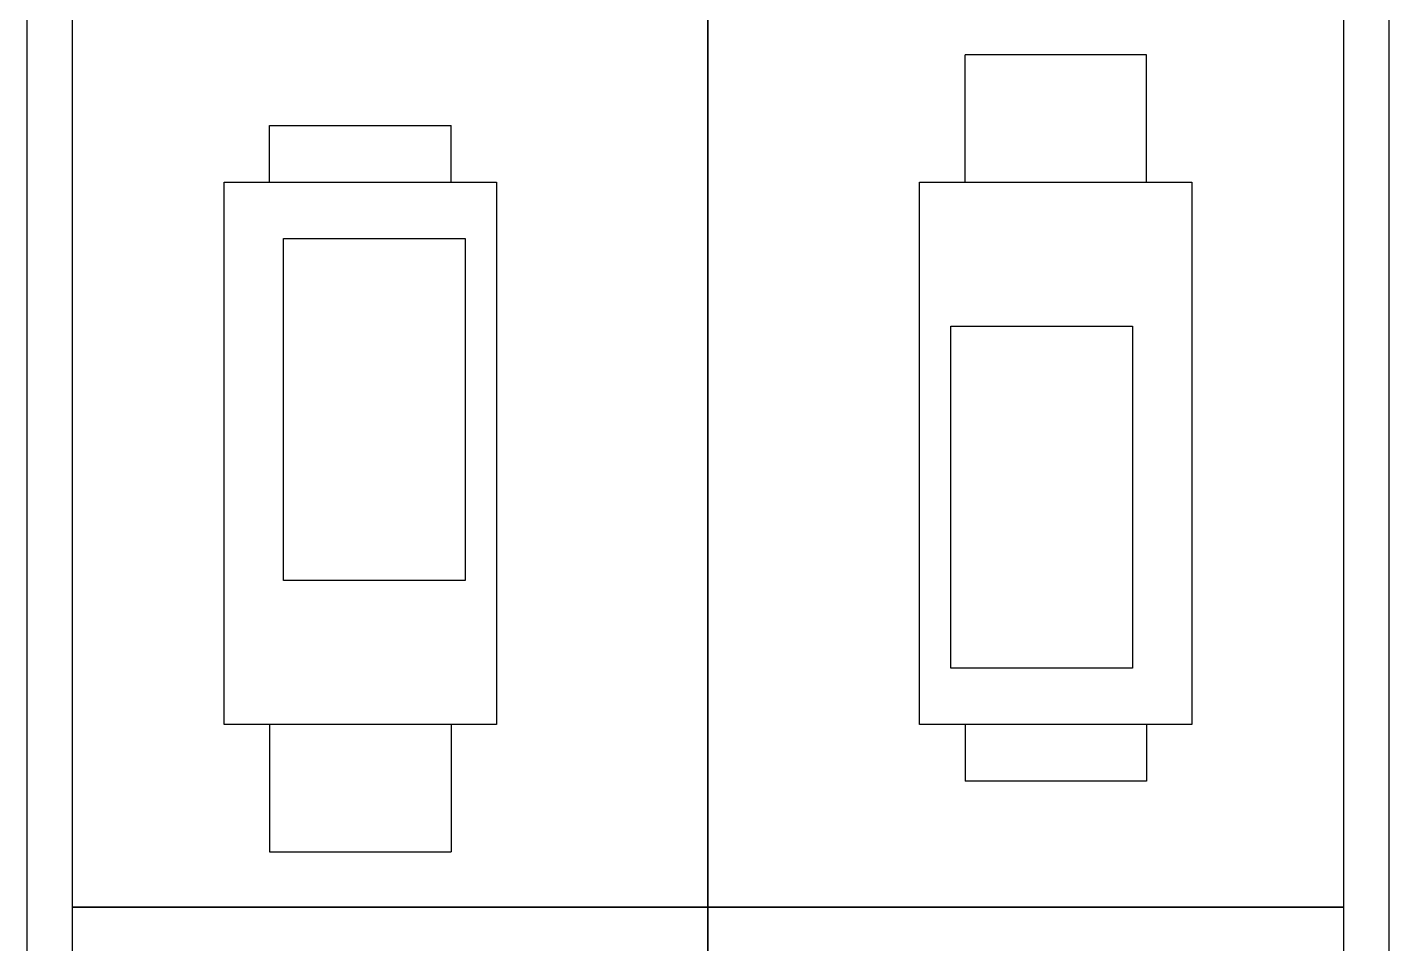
# Model space of a CAD drawing. Extents: x 2217 to 2324, y 363 to 419.
# Drawn here: x 2245.171 to 2246.671, y 404.734 to 405.744 of the extents above; entities that cross this region are included whole.
import ezdxf

# ---------------------------------------------------------------- set-up
doc = ezdxf.new("R2010")
doc.units = 0
doc.header["$LTSCALE"] = 12
doc.header["$MEASUREMENT"] = 0
doc.layers.add('MUEBLES', color=2, linetype='CONTINUOUS')

msp = doc.modelspace()

# ---------------------------------------------------------------- linework, layer by layer
at = {"layer": 'MUEBLES'}
for p, q in [((2246.2046, 405.573), (2246.2046, 405.7131)), ((2246.4046, 405.7131), (2246.2046, 405.7131)), ((2246.2046, 405.573), (2246.2046, 405.7131)), ((2246.4046, 405.7131), (2246.2046, 405.7131)), ((2246.2046, 405.573), (2246.2046, 405.7131)), ((2246.4046, 405.7131), (2246.2046, 405.7131)), ((2246.2046, 405.573), (2246.2046, 405.7131)), ((2246.4046, 405.7131), (2246.2046, 405.7131)), ((2246.2046, 405.573), (2246.2046, 405.7131)), ((2246.4046, 405.7131), (2246.2046, 405.7131)), ((2246.2046, 405.573), (2246.2046, 405.7131)), ((2246.4046, 405.7131), (2246.2046, 405.7131)), ((2246.2046, 405.573), (2246.2046, 405.7131)), ((2246.4046, 405.7131), (2246.2046, 405.7131)), ((2246.2046, 405.573), (2246.2046, 405.7131)), ((2246.4046, 405.7131), (2246.2046, 405.7131)), ((2246.2046, 405.573), (2246.2046, 405.7131)), ((2246.4046, 405.7131), (2246.2046, 405.7131)), ((2246.2046, 405.573), (2246.2046, 405.7131)), ((2246.4046, 405.7131), (2246.2046, 405.7131)), ((2246.2046, 405.573), (2246.2046, 405.7131)), ((2246.4046, 405.7131), (2246.2046, 405.7131)), ((2246.2046, 405.573), (2246.2046, 405.7131)), ((2246.4046, 405.7131), (2246.2046, 405.7131)), ((2246.2046, 405.573), (2246.2046, 405.7131)), ((2246.4046, 405.7131), (2246.2046, 405.7131)), ((2246.2046, 405.573), (2246.2046, 405.7131)), ((2246.4046, 405.7131), (2246.2046, 405.7131)), ((2246.2046, 405.573), (2246.2046, 405.7131)), ((2246.4046, 405.7131), (2246.2046, 405.7131)), ((2246.2046, 405.573), (2246.2046, 405.7131)), ((2246.4046, 405.7131), (2246.2046, 405.7131)), ((2246.2046, 405.573), (2246.2046, 405.7131)), ((2246.4046, 405.7131), (2246.2046, 405.7131)), ((2246.2046, 405.573), (2246.2046, 405.7131)), ((2246.4046, 405.7131), (2246.2046, 405.7131)), ((2246.2046, 405.573), (2246.2046, 405.7131)), ((2246.4046, 405.7131), (2246.2046, 405.7131)), ((2246.2046, 405.573), (2246.2046, 405.7131)), ((2246.4046, 405.7131), (2246.2046, 405.7131)), ((2246.2046, 405.573), (2246.2046, 405.7131)), ((2246.4046, 405.7131), (2246.2046, 405.7131)), ((2246.2046, 405.573), (2246.2046, 405.7131)), ((2246.4046, 405.7131), (2246.2046, 405.7131)), ((2246.2046, 405.573), (2246.2046, 405.7131)), ((2246.4046, 405.7131), (2246.2046, 405.7131)), ((2246.2046, 405.573), (2246.2046, 405.7131)), ((2246.4046, 405.7131), (2246.2046, 405.7131)), ((2246.2046, 405.573), (2246.2046, 405.7131)), ((2246.4046, 405.7131), (2246.2046, 405.7131)), ((2246.2046, 405.573), (2246.2046, 405.7131)), ((2246.4046, 405.7131), (2246.2046, 405.7131)), ((2246.2046, 405.573), (2246.2046, 405.7131)), ((2246.4046, 405.7131), (2246.2046, 405.7131)), ((2246.2046, 405.573), (2246.2046, 405.7131)), ((2246.4046, 405.7131), (2246.2046, 405.7131)), ((2246.2046, 405.573), (2246.2046, 405.7131)), ((2246.4046, 405.7131), (2246.2046, 405.7131)), ((2246.2046, 405.573), (2246.2046, 405.7131)), ((2246.4046, 405.7131), (2246.2046, 405.7131)), ((2246.2046, 405.573), (2246.2046, 405.7131)), ((2246.4046, 405.7131), (2246.2046, 405.7131)), ((2246.2046, 405.573), (2246.2046, 405.7131)), ((2246.4046, 405.7131), (2246.2046, 405.7131)), ((2246.4046, 405.573), (2246.4046, 405.7131)), ((2246.4046, 405.573), (2246.4046, 405.7131)), ((2246.4046, 405.573), (2246.4046, 405.7131)), ((2246.4046, 405.573), (2246.4046, 405.7131)), ((2246.4046, 405.573), (2246.4046, 405.7131)), ((2246.4046, 405.573), (2246.4046, 405.7131)), ((2246.4046, 405.573), (2246.4046, 405.7131)), ((2246.4046, 405.573), (2246.4046, 405.7131)), ((2246.4046, 405.573), (2246.4046, 405.7131)), ((2246.4046, 405.573), (2246.4046, 405.7131)), ((2246.4046, 405.573), (2246.4046, 405.7131)), ((2246.4046, 405.573), (2246.4046, 405.7131)), ((2246.4046, 405.573), (2246.4046, 405.7131)), ((2246.4046, 405.573), (2246.4046, 405.7131)), ((2246.4046, 405.573), (2246.4046, 405.7131)), ((2246.4046, 405.573), (2246.4046, 405.7131)), ((2246.4046, 405.573), (2246.4046, 405.7131)), ((2246.4046, 405.573), (2246.4046, 405.7131)), ((2246.4046, 405.573), (2246.4046, 405.7131)), ((2246.4046, 405.573), (2246.4046, 405.7131)), ((2246.4046, 405.573), (2246.4046, 405.7131)), ((2246.4046, 405.573), (2246.4046, 405.7131)), ((2246.4046, 405.573), (2246.4046, 405.7131)), ((2246.4046, 405.573), (2246.4046, 405.7131)), ((2246.4046, 405.573), (2246.4046, 405.7131)), ((2246.4046, 405.573), (2246.4046, 405.7131)), ((2246.4046, 405.573), (2246.4046, 405.7131)), ((2246.4046, 405.573), (2246.4046, 405.7131)), ((2246.4046, 405.573), (2246.4046, 405.7131)), ((2246.4046, 405.573), (2246.4046, 405.7131)), ((2246.4046, 405.573), (2246.4046, 405.7131)), ((2246.4046, 405.573), (2246.4046, 405.7131)), ((2245.4383, 405.573), (2245.4383, 405.6352)), ((2245.4383, 405.6352), (2245.6383, 405.6352)), ((2245.4383, 405.573), (2245.4383, 405.6352)), ((2245.4383, 405.6352), (2245.6383, 405.6352)), ((2245.4383, 405.573), (2245.4383, 405.6352)), ((2245.4383, 405.6352), (2245.6383, 405.6352)), ((2245.4383, 405.573), (2245.4383, 405.6352)), ((2245.4383, 405.6352), (2245.6383, 405.6352)), ((2245.4383, 405.573), (2245.4383, 405.6352)), ((2245.4383, 405.6352), (2245.6383, 405.6352)), ((2245.4383, 405.573), (2245.4383, 405.6352)), ((2245.4383, 405.6352), (2245.6383, 405.6352)), ((2245.4383, 405.573), (2245.4383, 405.6352)), ((2245.4383, 405.6352), (2245.6383, 405.6352)), ((2245.4383, 405.573), (2245.4383, 405.6352)), ((2245.4383, 405.6352), (2245.6383, 405.6352)), ((2245.4383, 405.573), (2245.4383, 405.6352)), ((2245.4383, 405.6352), (2245.6383, 405.6352)), ((2245.4383, 405.573), (2245.4383, 405.6352)), ((2245.4383, 405.6352), (2245.6383, 405.6352)), ((2245.4383, 405.573), (2245.4383, 405.6352)), ((2245.4383, 405.6352), (2245.6383, 405.6352)), ((2245.4383, 405.573), (2245.4383, 405.6352)), ((2245.4383, 405.6352), (2245.6383, 405.6352)), ((2245.4383, 405.573), (2245.4383, 405.6352)), ((2245.4383, 405.6352), (2245.6383, 405.6352)), ((2245.4383, 405.573), (2245.4383, 405.6352)), ((2245.4383, 405.6352), (2245.6383, 405.6352)), ((2245.4383, 405.573), (2245.4383, 405.6352)), ((2245.4383, 405.6352), (2245.6383, 405.6352)), ((2245.4383, 405.573), (2245.4383, 405.6352)), ((2245.4383, 405.6352), (2245.6383, 405.6352)), ((2245.4383, 405.573), (2245.4383, 405.6352)), ((2245.4383, 405.6352), (2245.6383, 405.6352)), ((2245.4383, 405.573), (2245.4383, 405.6352)), ((2245.4383, 405.6352), (2245.6383, 405.6352)), ((2245.4383, 405.573), (2245.4383, 405.6352)), ((2245.4383, 405.6352), (2245.6383, 405.6352)), ((2245.4383, 405.573), (2245.4383, 405.6352)), ((2245.4383, 405.6352), (2245.6383, 405.6352)), ((2245.4383, 405.573), (2245.4383, 405.6352)), ((2245.4383, 405.6352), (2245.6383, 405.6352)), ((2245.4383, 405.573), (2245.4383, 405.6352)), ((2245.4383, 405.6352), (2245.6383, 405.6352)), ((2245.4383, 405.573), (2245.4383, 405.6352)), ((2245.4383, 405.6352), (2245.6383, 405.6352)), ((2245.4383, 405.573), (2245.4383, 405.6352)), ((2245.4383, 405.6352), (2245.6383, 405.6352)), ((2245.4383, 405.573), (2245.4383, 405.6352)), ((2245.4383, 405.6352), (2245.6383, 405.6352)), ((2245.4383, 405.573), (2245.4383, 405.6352)), ((2245.4383, 405.6352), (2245.6383, 405.6352)), ((2245.4383, 405.573), (2245.4383, 405.6352)), ((2245.4383, 405.6352), (2245.6383, 405.6352)), ((2245.4383, 405.573), (2245.4383, 405.6352)), ((2245.4383, 405.6352), (2245.6383, 405.6352)), ((2245.4383, 405.573), (2245.4383, 405.6352)), ((2245.4383, 405.6352), (2245.6383, 405.6352)), ((2245.4383, 405.573), (2245.4383, 405.6352)), ((2245.4383, 405.6352), (2245.6383, 405.6352)), ((2245.4383, 405.573), (2245.4383, 405.6352)), ((2245.4383, 405.6352), (2245.6383, 405.6352)), ((2245.4383, 405.573), (2245.4383, 405.6352)), ((2245.4383, 405.6352), (2245.6383, 405.6352)), ((2245.6383, 405.573), (2245.6383, 405.6352)), ((2245.6383, 405.573), (2245.6383, 405.6352)), ((2245.6383, 405.573), (2245.6383, 405.6352)), ((2245.6383, 405.573), (2245.6383, 405.6352)), ((2245.6383, 405.573), (2245.6383, 405.6352)), ((2245.6383, 405.573), (2245.6383, 405.6352)), ((2245.6383, 405.573), (2245.6383, 405.6352)), ((2245.6383, 405.573), (2245.6383, 405.6352)), ((2245.6383, 405.573), (2245.6383, 405.6352)), ((2245.6383, 405.573), (2245.6383, 405.6352)), ((2245.6383, 405.573), (2245.6383, 405.6352)), ((2245.6383, 405.573), (2245.6383, 405.6352)), ((2245.6383, 405.573), (2245.6383, 405.6352)), ((2245.6383, 405.573), (2245.6383, 405.6352)), ((2245.6383, 405.573), (2245.6383, 405.6352)), ((2245.6383, 405.573), (2245.6383, 405.6352)), ((2245.6383, 405.573), (2245.6383, 405.6352)), ((2245.6383, 405.573), (2245.6383, 405.6352)), ((2245.6383, 405.573), (2245.6383, 405.6352)), ((2245.6383, 405.573), (2245.6383, 405.6352)), ((2245.6383, 405.573), (2245.6383, 405.6352)), ((2245.6383, 405.573), (2245.6383, 405.6352)), ((2245.6383, 405.573), (2245.6383, 405.6352)), ((2245.6383, 405.573), (2245.6383, 405.6352)), ((2245.6383, 405.573), (2245.6383, 405.6352)), ((2245.6383, 405.573), (2245.6383, 405.6352)), ((2245.6383, 405.573), (2245.6383, 405.6352)), ((2245.6383, 405.573), (2245.6383, 405.6352)), ((2245.6383, 405.573), (2245.6383, 405.6352)), ((2245.6383, 405.573), (2245.6383, 405.6352)), ((2245.6383, 405.573), (2245.6383, 405.6352)), ((2245.6383, 405.573), (2245.6383, 405.6352)), ((2245.4383, 404.9753), (2245.4383, 404.8352)), ((2245.4383, 404.9753), (2245.4383, 404.8352)), ((2245.4383, 404.9753), (2245.4383, 404.8352)), ((2245.4383, 404.9753), (2245.4383, 404.8352)), ((2245.4383, 404.9753), (2245.4383, 404.8352)), ((2245.4383, 404.9753), (2245.4383, 404.8352)), ((2245.4383, 404.9753), (2245.4383, 404.8352)), ((2245.4383, 404.9753), (2245.4383, 404.8352)), ((2245.4383, 404.9753), (2245.4383, 404.8352)), ((2245.4383, 404.9753), (2245.4383, 404.8352)), ((2245.4383, 404.9753), (2245.4383, 404.8352)), ((2245.4383, 404.9753), (2245.4383, 404.8352)), ((2245.4383, 404.9753), (2245.4383, 404.8352)), ((2245.4383, 404.9753), (2245.4383, 404.8352)), ((2245.4383, 404.9753), (2245.4383, 404.8352)), ((2245.4383, 404.9753), (2245.4383, 404.8352)), ((2245.4383, 404.9753), (2245.4383, 404.8352)), ((2245.4383, 404.9753), (2245.4383, 404.8352)), ((2245.4383, 404.9753), (2245.4383, 404.8352)), ((2245.4383, 404.9753), (2245.4383, 404.8352)), ((2245.4383, 404.9753), (2245.4383, 404.8352)), ((2245.4383, 404.9753), (2245.4383, 404.8352)), ((2245.4383, 404.9753), (2245.4383, 404.8352)), ((2245.4383, 404.9753), (2245.4383, 404.8352)), ((2245.4383, 404.9753), (2245.4383, 404.8352)), ((2245.4383, 404.9753), (2245.4383, 404.8352)), ((2245.4383, 404.9753), (2245.4383, 404.8352)), ((2245.4383, 404.9753), (2245.4383, 404.8352)), ((2245.4383, 404.9753), (2245.4383, 404.8352)), ((2245.4383, 404.9753), (2245.4383, 404.8352)), ((2245.4383, 404.9753), (2245.4383, 404.8352)), ((2245.4383, 404.9753), (2245.4383, 404.8352)), ((2245.6383, 404.9753), (2245.6383, 404.8352)), ((2245.6383, 404.9753), (2245.6383, 404.8352)), ((2245.6383, 404.9753), (2245.6383, 404.8352)), ((2245.6383, 404.9753), (2245.6383, 404.8352)), ((2245.6383, 404.9753), (2245.6383, 404.8352)), ((2245.6383, 404.9753), (2245.6383, 404.8352)), ((2245.6383, 404.9753), (2245.6383, 404.8352)), ((2245.6383, 404.9753), (2245.6383, 404.8352)), ((2245.6383, 404.9753), (2245.6383, 404.8352)), ((2245.6383, 404.9753), (2245.6383, 404.8352)), ((2245.6383, 404.9753), (2245.6383, 404.8352)), ((2245.6383, 404.9753), (2245.6383, 404.8352)), ((2245.6383, 404.9753), (2245.6383, 404.8352)), ((2245.6383, 404.9753), (2245.6383, 404.8352)), ((2245.6383, 404.9753), (2245.6383, 404.8352)), ((2245.6383, 404.9753), (2245.6383, 404.8352)), ((2245.6383, 404.9753), (2245.6383, 404.8352)), ((2245.6383, 404.9753), (2245.6383, 404.8352)), ((2245.6383, 404.9753), (2245.6383, 404.8352)), ((2245.6383, 404.9753), (2245.6383, 404.8352)), ((2245.6383, 404.9753), (2245.6383, 404.8352)), ((2245.6383, 404.9753), (2245.6383, 404.8352)), ((2245.6383, 404.9753), (2245.6383, 404.8352)), ((2245.6383, 404.9753), (2245.6383, 404.8352)), ((2245.6383, 404.9753), (2245.6383, 404.8352)), ((2245.6383, 404.9753), (2245.6383, 404.8352)), ((2245.6383, 404.9753), (2245.6383, 404.8352)), ((2245.6383, 404.9753), (2245.6383, 404.8352)), ((2245.6383, 404.9753), (2245.6383, 404.8352)), ((2245.6383, 404.9753), (2245.6383, 404.8352)), ((2245.6383, 404.9753), (2245.6383, 404.8352)), ((2245.6383, 404.9753), (2245.6383, 404.8352)), ((2246.2046, 404.9753), (2246.2046, 404.9131)), ((2246.2046, 404.9753), (2246.2046, 404.9131)), ((2246.2046, 404.9753), (2246.2046, 404.9131)), ((2246.2046, 404.9753), (2246.2046, 404.9131)), ((2246.2046, 404.9753), (2246.2046, 404.9131)), ((2246.2046, 404.9753), (2246.2046, 404.9131)), ((2246.2046, 404.9753), (2246.2046, 404.9131)), ((2246.2046, 404.9753), (2246.2046, 404.9131)), ((2246.2046, 404.9753), (2246.2046, 404.9131)), ((2246.2046, 404.9753), (2246.2046, 404.9131)), ((2246.2046, 404.9753), (2246.2046, 404.9131)), ((2246.2046, 404.9753), (2246.2046, 404.9131)), ((2246.2046, 404.9753), (2246.2046, 404.9131)), ((2246.2046, 404.9753), (2246.2046, 404.9131)), ((2246.2046, 404.9753), (2246.2046, 404.9131)), ((2246.2046, 404.9753), (2246.2046, 404.9131)), ((2246.2046, 404.9753), (2246.2046, 404.9131)), ((2246.2046, 404.9753), (2246.2046, 404.9131)), ((2246.2046, 404.9753), (2246.2046, 404.9131)), ((2246.2046, 404.9753), (2246.2046, 404.9131)), ((2246.2046, 404.9753), (2246.2046, 404.9131)), ((2246.2046, 404.9753), (2246.2046, 404.9131)), ((2246.2046, 404.9753), (2246.2046, 404.9131)), ((2246.2046, 404.9753), (2246.2046, 404.9131)), ((2246.2046, 404.9753), (2246.2046, 404.9131)), ((2246.2046, 404.9753), (2246.2046, 404.9131)), ((2246.2046, 404.9753), (2246.2046, 404.9131)), ((2246.2046, 404.9753), (2246.2046, 404.9131)), ((2246.2046, 404.9753), (2246.2046, 404.9131)), ((2246.2046, 404.9753), (2246.2046, 404.9131)), ((2246.2046, 404.9753), (2246.2046, 404.9131)), ((2246.2046, 404.9753), (2246.2046, 404.9131)), ((2246.4046, 404.9753), (2246.4046, 404.9131)), ((2246.4046, 404.9753), (2246.4046, 404.9131)), ((2246.4046, 404.9753), (2246.4046, 404.9131)), ((2246.4046, 404.9753), (2246.4046, 404.9131)), ((2246.4046, 404.9753), (2246.4046, 404.9131)), ((2246.4046, 404.9753), (2246.4046, 404.9131)), ((2246.4046, 404.9753), (2246.4046, 404.9131)), ((2246.4046, 404.9753), (2246.4046, 404.9131)), ((2246.4046, 404.9753), (2246.4046, 404.9131)), ((2246.4046, 404.9753), (2246.4046, 404.9131)), ((2246.4046, 404.9753), (2246.4046, 404.9131)), ((2246.4046, 404.9753), (2246.4046, 404.9131)), ((2246.4046, 404.9753), (2246.4046, 404.9131)), ((2246.4046, 404.9753), (2246.4046, 404.9131)), ((2246.4046, 404.9753), (2246.4046, 404.9131)), ((2246.4046, 404.9753), (2246.4046, 404.9131)), ((2246.4046, 404.9753), (2246.4046, 404.9131)), ((2246.4046, 404.9753), (2246.4046, 404.9131)), ((2246.4046, 404.9753), (2246.4046, 404.9131)), ((2246.4046, 404.9753), (2246.4046, 404.9131)), ((2246.4046, 404.9753), (2246.4046, 404.9131)), ((2246.4046, 404.9753), (2246.4046, 404.9131)), ((2246.4046, 404.9753), (2246.4046, 404.9131)), ((2246.4046, 404.9753), (2246.4046, 404.9131)), ((2246.4046, 404.9753), (2246.4046, 404.9131)), ((2246.4046, 404.9753), (2246.4046, 404.9131)), ((2246.4046, 404.9753), (2246.4046, 404.9131)), ((2246.4046, 404.9753), (2246.4046, 404.9131)), ((2246.4046, 404.9753), (2246.4046, 404.9131)), ((2246.4046, 404.9753), (2246.4046, 404.9131)), ((2246.4046, 404.9753), (2246.4046, 404.9131)), ((2246.4046, 404.9753), (2246.4046, 404.9131)), ((2246.4046, 404.9131), (2246.2046, 404.9131)), ((2246.4046, 404.9131), (2246.2046, 404.9131)), ((2246.4046, 404.9131), (2246.2046, 404.9131)), ((2246.4046, 404.9131), (2246.2046, 404.9131)), ((2246.4046, 404.9131), (2246.2046, 404.9131)), ((2246.4046, 404.9131), (2246.2046, 404.9131)), ((2246.4046, 404.9131), (2246.2046, 404.9131)), ((2246.4046, 404.9131), (2246.2046, 404.9131)), ((2246.4046, 404.9131), (2246.2046, 404.9131)), ((2246.4046, 404.9131), (2246.2046, 404.9131)), ((2246.4046, 404.9131), (2246.2046, 404.9131)), ((2246.4046, 404.9131), (2246.2046, 404.9131)), ((2246.4046, 404.9131), (2246.2046, 404.9131)), ((2246.4046, 404.9131), (2246.2046, 404.9131)), ((2246.4046, 404.9131), (2246.2046, 404.9131)), ((2246.4046, 404.9131), (2246.2046, 404.9131)), ((2246.4046, 404.9131), (2246.2046, 404.9131)), ((2246.4046, 404.9131), (2246.2046, 404.9131)), ((2246.4046, 404.9131), (2246.2046, 404.9131)), ((2246.4046, 404.9131), (2246.2046, 404.9131)), ((2246.4046, 404.9131), (2246.2046, 404.9131)), ((2246.4046, 404.9131), (2246.2046, 404.9131)), ((2246.4046, 404.9131), (2246.2046, 404.9131)), ((2246.4046, 404.9131), (2246.2046, 404.9131)), ((2246.4046, 404.9131), (2246.2046, 404.9131)), ((2246.4046, 404.9131), (2246.2046, 404.9131)), ((2246.4046, 404.9131), (2246.2046, 404.9131)), ((2246.4046, 404.9131), (2246.2046, 404.9131)), ((2246.4046, 404.9131), (2246.2046, 404.9131)), ((2246.4046, 404.9131), (2246.2046, 404.9131)), ((2246.4046, 404.9131), (2246.2046, 404.9131)), ((2246.4046, 404.9131), (2246.2046, 404.9131)), ((2245.4383, 404.8352), (2245.6383, 404.8352)), ((2245.4383, 404.8352), (2245.6383, 404.8352)), ((2245.4383, 404.8352), (2245.6383, 404.8352)), ((2245.4383, 404.8352), (2245.6383, 404.8352)), ((2245.4383, 404.8352), (2245.6383, 404.8352)), ((2245.4383, 404.8352), (2245.6383, 404.8352)), ((2245.4383, 404.8352), (2245.6383, 404.8352)), ((2245.4383, 404.8352), (2245.6383, 404.8352)), ((2245.4383, 404.8352), (2245.6383, 404.8352)), ((2245.4383, 404.8352), (2245.6383, 404.8352)), ((2245.4383, 404.8352), (2245.6383, 404.8352)), ((2245.4383, 404.8352), (2245.6383, 404.8352)), ((2245.4383, 404.8352), (2245.6383, 404.8352)), ((2245.4383, 404.8352), (2245.6383, 404.8352)), ((2245.4383, 404.8352), (2245.6383, 404.8352)), ((2245.4383, 404.8352), (2245.6383, 404.8352)), ((2245.4383, 404.8352), (2245.6383, 404.8352)), ((2245.4383, 404.8352), (2245.6383, 404.8352)), ((2245.4383, 404.8352), (2245.6383, 404.8352)), ((2245.4383, 404.8352), (2245.6383, 404.8352)), ((2245.4383, 404.8352), (2245.6383, 404.8352)), ((2245.4383, 404.8352), (2245.6383, 404.8352)), ((2245.4383, 404.8352), (2245.6383, 404.8352)), ((2245.4383, 404.8352), (2245.6383, 404.8352)), ((2245.4383, 404.8352), (2245.6383, 404.8352)), ((2245.4383, 404.8352), (2245.6383, 404.8352)), ((2245.4383, 404.8352), (2245.6383, 404.8352)), ((2245.4383, 404.8352), (2245.6383, 404.8352)), ((2245.4383, 404.8352), (2245.6383, 404.8352)), ((2245.4383, 404.8352), (2245.6383, 404.8352)), ((2245.4383, 404.8352), (2245.6383, 404.8352)), ((2245.4383, 404.8352), (2245.6383, 404.8352))]:
    msp.add_line(p, q, dxfattribs=at)
at = {"layer": 'MUEBLES', "color": 8}
msp.add_lwpolyline([(2245.1714, 408.8241), (2246.6714, 408.8241), (2246.6714, 403.7241), (2245.1714, 403.7241)], close=True, dxfattribs=at)
at = {"layer": 'MUEBLES'}
for points in [[(2245.9214, 404.7741), (2245.2214, 404.7741), (2245.2214, 405.7741), (2245.9214, 405.7741)], [(2246.6214, 404.7741), (2245.9214, 404.7741), (2245.9214, 405.7741), (2246.6214, 405.7741)], [(2245.6883, 405.573), (2245.6883, 404.9753), (2245.3883, 404.9753), (2245.3883, 405.573)], [(2245.6883, 405.573), (2245.6883, 404.9753), (2245.3883, 404.9753), (2245.3883, 405.573)], [(2245.6883, 405.573), (2245.6883, 404.9753), (2245.3883, 404.9753), (2245.3883, 405.573)], [(2245.6883, 405.573), (2245.6883, 404.9753), (2245.3883, 404.9753), (2245.3883, 405.573)], [(2245.6883, 405.573), (2245.6883, 404.9753), (2245.3883, 404.9753), (2245.3883, 405.573)], [(2245.6883, 405.573), (2245.6883, 404.9753), (2245.3883, 404.9753), (2245.3883, 405.573)], [(2245.6883, 405.573), (2245.6883, 404.9753), (2245.3883, 404.9753), (2245.3883, 405.573)], [(2245.6883, 405.573), (2245.6883, 404.9753), (2245.3883, 404.9753), (2245.3883, 405.573)], [(2245.6883, 405.573), (2245.6883, 404.9753), (2245.3883, 404.9753), (2245.3883, 405.573)], [(2245.6883, 405.573), (2245.6883, 404.9753), (2245.3883, 404.9753), (2245.3883, 405.573)], [(2245.6883, 405.573), (2245.6883, 404.9753), (2245.3883, 404.9753), (2245.3883, 405.573)], [(2245.6883, 405.573), (2245.6883, 404.9753), (2245.3883, 404.9753), (2245.3883, 405.573)], [(2245.6883, 405.573), (2245.6883, 404.9753), (2245.3883, 404.9753), (2245.3883, 405.573)], [(2245.6883, 405.573), (2245.6883, 404.9753), (2245.3883, 404.9753), (2245.3883, 405.573)], [(2245.6883, 405.573), (2245.6883, 404.9753), (2245.3883, 404.9753), (2245.3883, 405.573)], [(2245.6883, 405.573), (2245.6883, 404.9753), (2245.3883, 404.9753), (2245.3883, 405.573)], [(2245.6883, 405.573), (2245.6883, 404.9753), (2245.3883, 404.9753), (2245.3883, 405.573)], [(2245.6883, 405.573), (2245.6883, 404.9753), (2245.3883, 404.9753), (2245.3883, 405.573)], [(2245.6883, 405.573), (2245.6883, 404.9753), (2245.3883, 404.9753), (2245.3883, 405.573)], [(2245.6883, 405.573), (2245.6883, 404.9753), (2245.3883, 404.9753), (2245.3883, 405.573)], [(2245.6883, 405.573), (2245.6883, 404.9753), (2245.3883, 404.9753), (2245.3883, 405.573)], [(2245.6883, 405.573), (2245.6883, 404.9753), (2245.3883, 404.9753), (2245.3883, 405.573)], [(2245.6883, 405.573), (2245.6883, 404.9753), (2245.3883, 404.9753), (2245.3883, 405.573)], [(2245.6883, 405.573), (2245.6883, 404.9753), (2245.3883, 404.9753), (2245.3883, 405.573)], [(2245.6883, 405.573), (2245.6883, 404.9753), (2245.3883, 404.9753), (2245.3883, 405.573)], [(2245.6883, 405.573), (2245.6883, 404.9753), (2245.3883, 404.9753), (2245.3883, 405.573)], [(2245.6883, 405.573), (2245.6883, 404.9753), (2245.3883, 404.9753), (2245.3883, 405.573)], [(2245.6883, 405.573), (2245.6883, 404.9753), (2245.3883, 404.9753), (2245.3883, 405.573)], [(2245.6883, 405.573), (2245.6883, 404.9753), (2245.3883, 404.9753), (2245.3883, 405.573)], [(2245.6883, 405.573), (2245.6883, 404.9753), (2245.3883, 404.9753), (2245.3883, 405.573)], [(2245.6883, 405.573), (2245.6883, 404.9753), (2245.3883, 404.9753), (2245.3883, 405.573)], [(2245.6883, 405.573), (2245.6883, 404.9753), (2245.3883, 404.9753), (2245.3883, 405.573)], [(2246.1546, 404.9753), (2246.1546, 405.573), (2246.4546, 405.573), (2246.4546, 404.9753)], [(2246.1546, 404.9753), (2246.1546, 405.573), (2246.4546, 405.573), (2246.4546, 404.9753)], [(2246.1546, 404.9753), (2246.1546, 405.573), (2246.4546, 405.573), (2246.4546, 404.9753)], [(2246.1546, 404.9753), (2246.1546, 405.573), (2246.4546, 405.573), (2246.4546, 404.9753)], [(2246.1546, 404.9753), (2246.1546, 405.573), (2246.4546, 405.573), (2246.4546, 404.9753)], [(2246.1546, 404.9753), (2246.1546, 405.573), (2246.4546, 405.573), (2246.4546, 404.9753)], [(2246.1546, 404.9753), (2246.1546, 405.573), (2246.4546, 405.573), (2246.4546, 404.9753)], [(2246.1546, 404.9753), (2246.1546, 405.573), (2246.4546, 405.573), (2246.4546, 404.9753)], [(2246.1546, 404.9753), (2246.1546, 405.573), (2246.4546, 405.573), (2246.4546, 404.9753)], [(2246.1546, 404.9753), (2246.1546, 405.573), (2246.4546, 405.573), (2246.4546, 404.9753)], [(2246.1546, 404.9753), (2246.1546, 405.573), (2246.4546, 405.573), (2246.4546, 404.9753)], [(2246.1546, 404.9753), (2246.1546, 405.573), (2246.4546, 405.573), (2246.4546, 404.9753)], [(2246.1546, 404.9753), (2246.1546, 405.573), (2246.4546, 405.573), (2246.4546, 404.9753)], [(2246.1546, 404.9753), (2246.1546, 405.573), (2246.4546, 405.573), (2246.4546, 404.9753)], [(2246.1546, 404.9753), (2246.1546, 405.573), (2246.4546, 405.573), (2246.4546, 404.9753)], [(2246.1546, 404.9753), (2246.1546, 405.573), (2246.4546, 405.573), (2246.4546, 404.9753)], [(2246.1546, 404.9753), (2246.1546, 405.573), (2246.4546, 405.573), (2246.4546, 404.9753)], [(2246.1546, 404.9753), (2246.1546, 405.573), (2246.4546, 405.573), (2246.4546, 404.9753)], [(2246.1546, 404.9753), (2246.1546, 405.573), (2246.4546, 405.573), (2246.4546, 404.9753)], [(2246.1546, 404.9753), (2246.1546, 405.573), (2246.4546, 405.573), (2246.4546, 404.9753)], [(2246.1546, 404.9753), (2246.1546, 405.573), (2246.4546, 405.573), (2246.4546, 404.9753)], [(2246.1546, 404.9753), (2246.1546, 405.573), (2246.4546, 405.573), (2246.4546, 404.9753)], [(2246.1546, 404.9753), (2246.1546, 405.573), (2246.4546, 405.573), (2246.4546, 404.9753)], [(2246.1546, 404.9753), (2246.1546, 405.573), (2246.4546, 405.573), (2246.4546, 404.9753)], [(2246.1546, 404.9753), (2246.1546, 405.573), (2246.4546, 405.573), (2246.4546, 404.9753)], [(2246.1546, 404.9753), (2246.1546, 405.573), (2246.4546, 405.573), (2246.4546, 404.9753)], [(2246.1546, 404.9753), (2246.1546, 405.573), (2246.4546, 405.573), (2246.4546, 404.9753)], [(2246.1546, 404.9753), (2246.1546, 405.573), (2246.4546, 405.573), (2246.4546, 404.9753)], [(2246.1546, 404.9753), (2246.1546, 405.573), (2246.4546, 405.573), (2246.4546, 404.9753)], [(2246.1546, 404.9753), (2246.1546, 405.573), (2246.4546, 405.573), (2246.4546, 404.9753)], [(2246.1546, 404.9753), (2246.1546, 405.573), (2246.4546, 405.573), (2246.4546, 404.9753)], [(2246.1546, 404.9753), (2246.1546, 405.573), (2246.4546, 405.573), (2246.4546, 404.9753)], [(2245.6538, 405.5108), (2245.6538, 405.1341), (2245.4538, 405.1341), (2245.4538, 405.5108)], [(2245.6538, 405.5108), (2245.6538, 405.1341), (2245.4538, 405.1341), (2245.4538, 405.5108)], [(2245.6538, 405.5108), (2245.6538, 405.1341), (2245.4538, 405.1341), (2245.4538, 405.5108)], [(2245.6538, 405.5108), (2245.6538, 405.1341), (2245.4538, 405.1341), (2245.4538, 405.5108)], [(2245.6538, 405.5108), (2245.6538, 405.1341), (2245.4538, 405.1341), (2245.4538, 405.5108)], [(2245.6538, 405.5108), (2245.6538, 405.1341), (2245.4538, 405.1341), (2245.4538, 405.5108)], [(2245.6538, 405.5108), (2245.6538, 405.1341), (2245.4538, 405.1341), (2245.4538, 405.5108)], [(2245.6538, 405.5108), (2245.6538, 405.1341), (2245.4538, 405.1341), (2245.4538, 405.5108)], [(2245.6538, 405.5108), (2245.6538, 405.1341), (2245.4538, 405.1341), (2245.4538, 405.5108)], [(2245.6538, 405.5108), (2245.6538, 405.1341), (2245.4538, 405.1341), (2245.4538, 405.5108)], [(2245.6538, 405.5108), (2245.6538, 405.1341), (2245.4538, 405.1341), (2245.4538, 405.5108)], [(2245.6538, 405.5108), (2245.6538, 405.1341), (2245.4538, 405.1341), (2245.4538, 405.5108)], [(2245.6538, 405.5108), (2245.6538, 405.1341), (2245.4538, 405.1341), (2245.4538, 405.5108)], [(2245.6538, 405.5108), (2245.6538, 405.1341), (2245.4538, 405.1341), (2245.4538, 405.5108)], [(2245.6538, 405.5108), (2245.6538, 405.1341), (2245.4538, 405.1341), (2245.4538, 405.5108)], [(2245.6538, 405.5108), (2245.6538, 405.1341), (2245.4538, 405.1341), (2245.4538, 405.5108)], [(2245.6538, 405.5108), (2245.6538, 405.1341), (2245.4538, 405.1341), (2245.4538, 405.5108)], [(2245.6538, 405.5108), (2245.6538, 405.1341), (2245.4538, 405.1341), (2245.4538, 405.5108)], [(2245.6538, 405.5108), (2245.6538, 405.1341), (2245.4538, 405.1341), (2245.4538, 405.5108)], [(2245.6538, 405.5108), (2245.6538, 405.1341), (2245.4538, 405.1341), (2245.4538, 405.5108)], [(2245.6538, 405.5108), (2245.6538, 405.1341), (2245.4538, 405.1341), (2245.4538, 405.5108)], [(2245.6538, 405.5108), (2245.6538, 405.1341), (2245.4538, 405.1341), (2245.4538, 405.5108)], [(2245.6538, 405.5108), (2245.6538, 405.1341), (2245.4538, 405.1341), (2245.4538, 405.5108)], [(2245.6538, 405.5108), (2245.6538, 405.1341), (2245.4538, 405.1341), (2245.4538, 405.5108)], [(2245.6538, 405.5108), (2245.6538, 405.1341), (2245.4538, 405.1341), (2245.4538, 405.5108)], [(2245.6538, 405.5108), (2245.6538, 405.1341), (2245.4538, 405.1341), (2245.4538, 405.5108)], [(2245.6538, 405.5108), (2245.6538, 405.1341), (2245.4538, 405.1341), (2245.4538, 405.5108)], [(2245.6538, 405.5108), (2245.6538, 405.1341), (2245.4538, 405.1341), (2245.4538, 405.5108)], [(2245.6538, 405.5108), (2245.6538, 405.1341), (2245.4538, 405.1341), (2245.4538, 405.5108)], [(2245.6538, 405.5108), (2245.6538, 405.1341), (2245.4538, 405.1341), (2245.4538, 405.5108)], [(2245.6538, 405.5108), (2245.6538, 405.1341), (2245.4538, 405.1341), (2245.4538, 405.5108)], [(2245.6538, 405.5108), (2245.6538, 405.1341), (2245.4538, 405.1341), (2245.4538, 405.5108)], [(2246.189, 405.0375), (2246.189, 405.4142), (2246.389, 405.4142), (2246.389, 405.0375)], [(2246.189, 405.0375), (2246.189, 405.4142), (2246.389, 405.4142), (2246.389, 405.0375)], [(2246.189, 405.0375), (2246.189, 405.4142), (2246.389, 405.4142), (2246.389, 405.0375)], [(2246.189, 405.0375), (2246.189, 405.4142), (2246.389, 405.4142), (2246.389, 405.0375)], [(2246.189, 405.0375), (2246.189, 405.4142), (2246.389, 405.4142), (2246.389, 405.0375)], [(2246.189, 405.0375), (2246.189, 405.4142), (2246.389, 405.4142), (2246.389, 405.0375)], [(2246.189, 405.0375), (2246.189, 405.4142), (2246.389, 405.4142), (2246.389, 405.0375)], [(2246.189, 405.0375), (2246.189, 405.4142), (2246.389, 405.4142), (2246.389, 405.0375)], [(2246.189, 405.0375), (2246.189, 405.4142), (2246.389, 405.4142), (2246.389, 405.0375)], [(2246.189, 405.0375), (2246.189, 405.4142), (2246.389, 405.4142), (2246.389, 405.0375)], [(2246.189, 405.0375), (2246.189, 405.4142), (2246.389, 405.4142), (2246.389, 405.0375)], [(2246.189, 405.0375), (2246.189, 405.4142), (2246.389, 405.4142), (2246.389, 405.0375)], [(2246.189, 405.0375), (2246.189, 405.4142), (2246.389, 405.4142), (2246.389, 405.0375)], [(2246.189, 405.0375), (2246.189, 405.4142), (2246.389, 405.4142), (2246.389, 405.0375)], [(2246.189, 405.0375), (2246.189, 405.4142), (2246.389, 405.4142), (2246.389, 405.0375)], [(2246.189, 405.0375), (2246.189, 405.4142), (2246.389, 405.4142), (2246.389, 405.0375)], [(2246.189, 405.0375), (2246.189, 405.4142), (2246.389, 405.4142), (2246.389, 405.0375)], [(2246.189, 405.0375), (2246.189, 405.4142), (2246.389, 405.4142), (2246.389, 405.0375)], [(2246.189, 405.0375), (2246.189, 405.4142), (2246.389, 405.4142), (2246.389, 405.0375)], [(2246.189, 405.0375), (2246.189, 405.4142), (2246.389, 405.4142), (2246.389, 405.0375)], [(2246.189, 405.0375), (2246.189, 405.4142), (2246.389, 405.4142), (2246.389, 405.0375)], [(2246.189, 405.0375), (2246.189, 405.4142), (2246.389, 405.4142), (2246.389, 405.0375)], [(2246.189, 405.0375), (2246.189, 405.4142), (2246.389, 405.4142), (2246.389, 405.0375)], [(2246.189, 405.0375), (2246.189, 405.4142), (2246.389, 405.4142), (2246.389, 405.0375)], [(2246.189, 405.0375), (2246.189, 405.4142), (2246.389, 405.4142), (2246.389, 405.0375)], [(2246.189, 405.0375), (2246.189, 405.4142), (2246.389, 405.4142), (2246.389, 405.0375)], [(2246.189, 405.0375), (2246.189, 405.4142), (2246.389, 405.4142), (2246.389, 405.0375)], [(2246.189, 405.0375), (2246.189, 405.4142), (2246.389, 405.4142), (2246.389, 405.0375)], [(2246.189, 405.0375), (2246.189, 405.4142), (2246.389, 405.4142), (2246.389, 405.0375)], [(2246.189, 405.0375), (2246.189, 405.4142), (2246.389, 405.4142), (2246.389, 405.0375)], [(2246.189, 405.0375), (2246.189, 405.4142), (2246.389, 405.4142), (2246.389, 405.0375)], [(2246.189, 405.0375), (2246.189, 405.4142), (2246.389, 405.4142), (2246.389, 405.0375)], [(2245.9214, 403.7741), (2245.2214, 403.7741), (2245.2214, 404.7741), (2245.9214, 404.7741)], [(2246.6214, 403.7741), (2245.9214, 403.7741), (2245.9214, 404.7741), (2246.6214, 404.7741)]]:
    msp.add_lwpolyline(points, close=True, dxfattribs=at)

doc.saveas('drawing.dxf')
